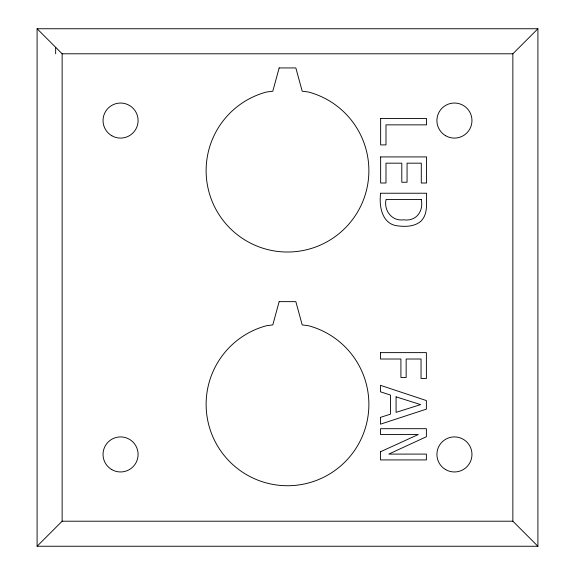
<?xml version="1.0" encoding="UTF-8"?>
<svg xmlns="http://www.w3.org/2000/svg" width="575" height="575" viewBox="0 0 575 575"><rect width="100%" height="100%" fill="white"/><g stroke="black" fill="none" stroke-linecap="round" stroke-linejoin="round"><path stroke-width="0.86" d="M37.095 546.25L37.095 28.75L537.905 28.75L537.905 546.25L37.095 546.25L62.136 521.209L512.864 521.209L537.905 546.25M55.653 53.791L55.653 47.308M62.136 521.209L62.136 53.791L37.095 28.75M512.864 521.209L512.864 53.791L537.905 28.75M62.136 53.791L512.864 53.791M380.478 451.77L380.478 459.921L426.384 459.921L426.384 454.092L388.765 454.092L426.384 436.741L426.384 428.698L380.478 428.698L380.478 434.527L418.305 434.527L380.478 451.77M380.478 417.357L380.478 424.17L426.384 409.134L426.384 400.567L380.478 385.322L380.478 391.819L390.49 395.054L390.49 414.158L380.478 417.357M380.478 352.626L380.478 359.016L400.919 359.016L400.919 377.495L406.151 377.495L406.151 359.016L421.044 359.016L421.044 378.508L426.384 378.508L426.384 352.626L380.478 352.626M380.65 193.236C378.839 206.051 381.937 224.329 397.792 225.882C405.684 226.852 414.733 226.665 421.022 221.102C428.282 213.778 426.262 202.515 426.557 193.236L380.65 193.236M380.65 156.917L380.65 183.015L385.99 183.015L385.99 163.171L401.796 163.171L401.796 182.246L407.064 182.246L407.064 163.171L421.288 163.171L421.288 183.015L426.557 183.015L426.557 156.917L380.65 156.917M380.65 118.5L380.65 144.907L385.99 144.907L385.99 124.854L426.557 124.854L426.557 118.5L380.65 118.5M396.074 396.843L396.074 412.368L420.62 404.606L396.074 396.843M421.288 199.489C423.71 211.241 416.271 221.627 403.657 219.822C391.97 221.476 383.568 210.515 386.062 199.489L421.288 199.489M279.155 67.936L272.794 91.202L266.441 92.036A81.384 81.384 0 0 0 220.836 217.321A81.384 81.384 0 0 0 354.164 217.321A81.384 81.384 0 0 0 308.559 92.036L302.206 91.202L295.845 67.936L279.155 67.936M279.155 301.645L272.794 324.911L266.441 325.745A81.384 81.384 0 0 0 220.836 451.03A81.384 81.384 0 0 0 354.164 451.03A81.384 81.384 0 0 0 308.559 325.745L302.206 324.911L295.845 301.645L279.155 301.645M111.802 135.743A17.53 17.53 0 0 0 138.093 120.563A17.53 17.53 0 0 0 111.802 105.383A17.53 17.53 0 0 0 111.802 135.743M445.668 469.617A17.53 17.53 0 0 0 471.967 454.437A17.53 17.53 0 0 0 445.668 439.257A17.53 17.53 0 0 0 445.668 469.617M445.668 135.743A17.53 17.53 0 0 0 471.967 120.563A17.53 17.53 0 0 0 445.668 105.383A17.53 17.53 0 0 0 445.668 135.743M111.802 469.617A17.53 17.53 0 0 0 138.093 454.437A17.53 17.53 0 0 0 111.802 439.257A17.53 17.53 0 0 0 111.802 469.617"/></g></svg>
